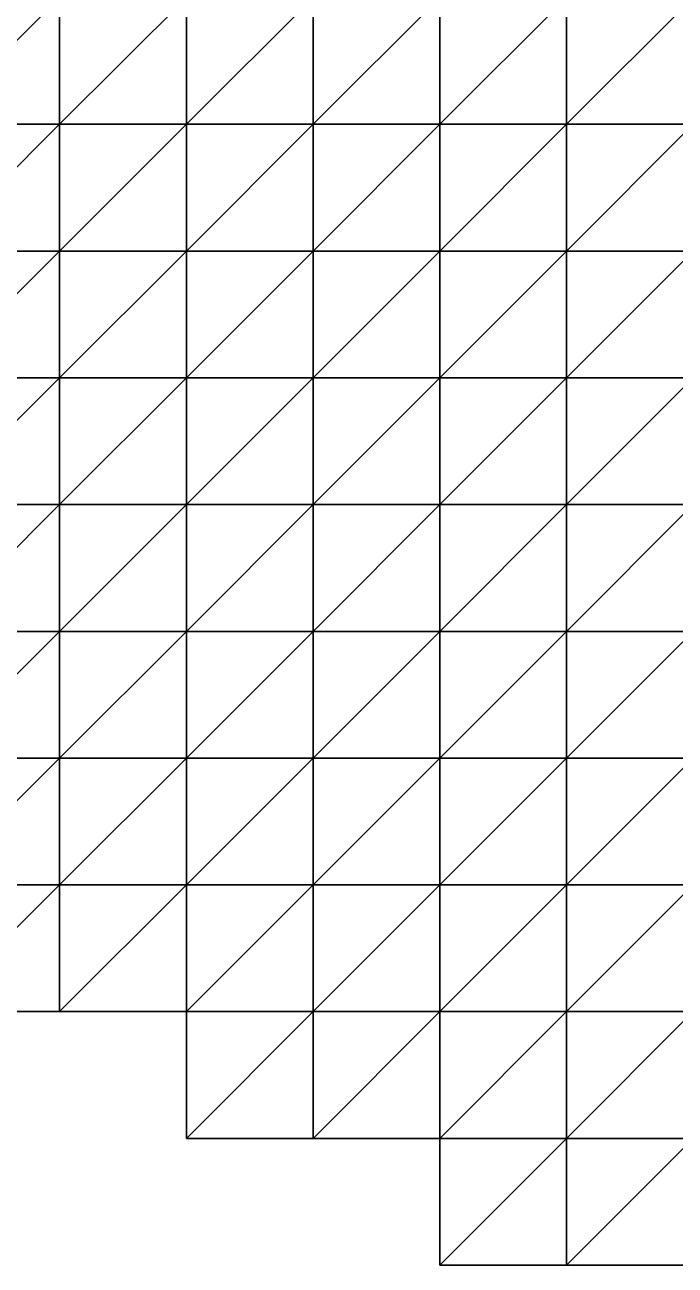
# Model space of a CAD drawing. Extents: x 292020 to 295740, y 4557680 to 4560040.
# Drawn here: x 293434.5 to 293537.1, y 4558020 to 4558215.7 of the extents above; entities that cross this region are included whole.
import ezdxf

# ---------------------------------------------------------------- set-up
doc = ezdxf.new("R2010")
doc.units = 0
doc.layers.add('RUN201_4_-_RUN201_NODOMAIN5_20X', color=7, linetype='CONTINUOUS')

msp = doc.modelspace()

# ---------------------------------------------------------------- linework, layer by layer
at = {"layer": 'RUN201_4_-_RUN201_NODOMAIN5_20X'}
for points in [[(293420, 4558220, 1900), (293420, 4558200, 1900), (293440, 4558220, 1900)], [(293440, 4558220, 1900), (293420, 4558200, 1900), (293440, 4558200, 1900)], [(293440, 4558220, 1940), (293420, 4558200, 1940), (293420, 4558220, 1940)], [(293440, 4558200, 1940), (293420, 4558200, 1940), (293440, 4558220, 1940)], [(293440, 4558220, 1900), (293440, 4558200, 1900), (293460, 4558220, 1900)], [(293460, 4558220, 1900), (293440, 4558200, 1900), (293460, 4558200, 1900)], [(293460, 4558220, 1940), (293440, 4558200, 1940), (293440, 4558220, 1940)], [(293460, 4558200, 1940), (293440, 4558200, 1940), (293460, 4558220, 1940)], [(293460, 4558220, 1900), (293460, 4558200, 1900), (293480, 4558220, 1900)], [(293480, 4558220, 1900), (293460, 4558200, 1900), (293480, 4558200, 1900)], [(293480, 4558220, 1940), (293460, 4558200, 1940), (293460, 4558220, 1940)], [(293480, 4558200, 1940), (293460, 4558200, 1940), (293480, 4558220, 1940)], [(293480, 4558220, 1900), (293480, 4558200, 1900), (293500, 4558220, 1900)], [(293500, 4558220, 1900), (293480, 4558200, 1900), (293500, 4558200, 1900)], [(293500, 4558220, 1960), (293480, 4558200, 1960), (293480, 4558220, 1960)], [(293500, 4558200, 1960), (293480, 4558200, 1960), (293500, 4558220, 1960)], [(293480, 4558220, 1940), (293480, 4558200, 1960), (293480, 4558200, 1940)], [(293480, 4558220, 1960), (293480, 4558200, 1960), (293480, 4558220, 1940)], [(293500, 4558220, 1900), (293500, 4558200, 1900), (293520, 4558220, 1900)], [(293520, 4558220, 1900), (293500, 4558200, 1900), (293520, 4558200, 1900)], [(293520, 4558220, 1960), (293500, 4558200, 1960), (293500, 4558220, 1960)], [(293520, 4558200, 1960), (293500, 4558200, 1960), (293520, 4558220, 1960)], [(293520, 4558220, 1900), (293520, 4558200, 1900), (293540, 4558220, 1900)], [(293540, 4558220, 1900), (293520, 4558200, 1900), (293540, 4558200, 1900)], [(293540, 4558220, 1960), (293520, 4558200, 1960), (293520, 4558220, 1960)], [(293540, 4558200, 1960), (293520, 4558200, 1960), (293540, 4558220, 1960)], [(293420, 4558200, 1900), (293420, 4558180, 1900), (293440, 4558200, 1900)], [(293440, 4558200, 1900), (293420, 4558180, 1900), (293440, 4558180, 1900)], [(293440, 4558200, 1940), (293420, 4558180, 1940), (293420, 4558200, 1940)], [(293440, 4558180, 1940), (293420, 4558180, 1940), (293440, 4558200, 1940)], [(293440, 4558200, 1900), (293440, 4558180, 1900), (293460, 4558200, 1900)], [(293460, 4558200, 1900), (293440, 4558180, 1900), (293460, 4558180, 1900)], [(293460, 4558200, 1940), (293440, 4558180, 1940), (293440, 4558200, 1940)], [(293460, 4558180, 1940), (293440, 4558180, 1940), (293460, 4558200, 1940)], [(293460, 4558180, 1900), (293460, 4558180, 1920), (293460, 4558200, 1900)], [(293460, 4558200, 1900), (293460, 4558180, 1920), (293460, 4558200, 1920)], [(293460, 4558200, 1900), (293460, 4558200, 1920), (293480, 4558200, 1900)], [(293480, 4558200, 1900), (293460, 4558200, 1920), (293480, 4558200, 1920)], [(293460, 4558200, 1920), (293460, 4558180, 1920), (293480, 4558200, 1920)], [(293480, 4558200, 1920), (293460, 4558180, 1920), (293480, 4558180, 1920)], [(293480, 4558200, 1960), (293460, 4558180, 1960), (293460, 4558200, 1960)], [(293480, 4558180, 1960), (293460, 4558180, 1960), (293480, 4558200, 1960)], [(293480, 4558200, 1940), (293460, 4558200, 1960), (293460, 4558200, 1940)], [(293480, 4558200, 1960), (293460, 4558200, 1960), (293480, 4558200, 1940)], [(293460, 4558200, 1940), (293460, 4558180, 1960), (293460, 4558180, 1940)], [(293460, 4558200, 1960), (293460, 4558180, 1960), (293460, 4558200, 1940)], [(293480, 4558200, 1900), (293480, 4558180, 1900), (293500, 4558200, 1900)], [(293500, 4558200, 1900), (293480, 4558180, 1900), (293500, 4558180, 1900)], [(293480, 4558200, 1900), (293480, 4558180, 1920), (293480, 4558180, 1900)], [(293480, 4558200, 1920), (293480, 4558180, 1920), (293480, 4558200, 1900)], [(293500, 4558200, 1960), (293480, 4558180, 1960), (293480, 4558200, 1960)], [(293500, 4558180, 1960), (293480, 4558180, 1960), (293500, 4558200, 1960)], [(293500, 4558200, 1900), (293500, 4558180, 1900), (293520, 4558200, 1900)], [(293520, 4558200, 1900), (293500, 4558180, 1900), (293520, 4558180, 1900)], [(293520, 4558200, 1960), (293500, 4558180, 1960), (293500, 4558200, 1960)], [(293520, 4558180, 1960), (293500, 4558180, 1960), (293520, 4558200, 1960)], [(293520, 4558200, 1900), (293520, 4558180, 1900), (293540, 4558200, 1900)], [(293540, 4558200, 1900), (293520, 4558180, 1900), (293540, 4558180, 1900)], [(293540, 4558200, 1960), (293520, 4558180, 1960), (293520, 4558200, 1960)], [(293540, 4558180, 1960), (293520, 4558180, 1960), (293540, 4558200, 1960)], [(293420, 4558180, 1900), (293420, 4558160, 1900), (293440, 4558180, 1900)], [(293440, 4558180, 1900), (293420, 4558160, 1900), (293440, 4558160, 1900)], [(293440, 4558180, 1960), (293420, 4558160, 1960), (293420, 4558180, 1960)], [(293440, 4558160, 1960), (293420, 4558160, 1960), (293440, 4558180, 1960)], [(293440, 4558180, 1940), (293420, 4558180, 1960), (293420, 4558180, 1940)], [(293440, 4558180, 1960), (293420, 4558180, 1960), (293440, 4558180, 1940)], [(293440, 4558180, 1900), (293440, 4558160, 1900), (293460, 4558180, 1900)], [(293460, 4558180, 1900), (293440, 4558160, 1900), (293460, 4558160, 1900)], [(293460, 4558180, 1960), (293440, 4558160, 1960), (293440, 4558180, 1960)], [(293460, 4558160, 1960), (293440, 4558160, 1960), (293460, 4558180, 1960)], [(293460, 4558180, 1940), (293440, 4558180, 1960), (293440, 4558180, 1940)], [(293460, 4558180, 1960), (293440, 4558180, 1960), (293460, 4558180, 1940)], [(293460, 4558180, 1900), (293460, 4558160, 1900), (293480, 4558180, 1900)], [(293480, 4558180, 1900), (293460, 4558160, 1900), (293480, 4558160, 1900)], [(293480, 4558180, 1900), (293460, 4558180, 1920), (293460, 4558180, 1900)], [(293480, 4558180, 1920), (293460, 4558180, 1920), (293480, 4558180, 1900)], [(293480, 4558180, 1960), (293460, 4558160, 1960), (293460, 4558180, 1960)], [(293480, 4558160, 1960), (293460, 4558160, 1960), (293480, 4558180, 1960)], [(293480, 4558180, 1880), (293480, 4558160, 1880), (293500, 4558180, 1880)], [(293500, 4558180, 1880), (293480, 4558160, 1880), (293500, 4558160, 1880)], [(293500, 4558180, 1880), (293480, 4558180, 1900), (293480, 4558180, 1880)], [(293500, 4558180, 1900), (293480, 4558180, 1900), (293500, 4558180, 1880)], [(293480, 4558180, 1880), (293480, 4558160, 1900), (293480, 4558160, 1880)], [(293480, 4558180, 1900), (293480, 4558160, 1900), (293480, 4558180, 1880)], [(293500, 4558180, 1960), (293480, 4558160, 1960), (293480, 4558180, 1960)], [(293500, 4558160, 1960), (293480, 4558160, 1960), (293500, 4558180, 1960)], [(293500, 4558180, 1880), (293500, 4558160, 1880), (293520, 4558180, 1880)], [(293520, 4558180, 1880), (293500, 4558160, 1880), (293520, 4558160, 1880)], [(293520, 4558180, 1880), (293500, 4558180, 1900), (293500, 4558180, 1880)], [(293520, 4558180, 1900), (293500, 4558180, 1900), (293520, 4558180, 1880)], [(293520, 4558180, 1960), (293500, 4558160, 1960), (293500, 4558180, 1960)], [(293520, 4558160, 1960), (293500, 4558160, 1960), (293520, 4558180, 1960)], [(293520, 4558180, 1880), (293520, 4558160, 1880), (293540, 4558180, 1880)], [(293540, 4558180, 1880), (293520, 4558160, 1880), (293540, 4558160, 1880)], [(293540, 4558180, 1880), (293520, 4558180, 1900), (293520, 4558180, 1880)], [(293540, 4558180, 1900), (293520, 4558180, 1900), (293540, 4558180, 1880)], [(293540, 4558180, 1960), (293520, 4558160, 1960), (293520, 4558180, 1960)], [(293540, 4558160, 1960), (293520, 4558160, 1960), (293540, 4558180, 1960)], [(293420, 4558160, 1900), (293420, 4558140, 1900), (293440, 4558160, 1900)], [(293440, 4558160, 1900), (293420, 4558140, 1900), (293440, 4558140, 1900)], [(293440, 4558160, 1960), (293420, 4558140, 1960), (293420, 4558160, 1960)], [(293440, 4558140, 1960), (293420, 4558140, 1960), (293440, 4558160, 1960)], [(293440, 4558160, 1900), (293440, 4558140, 1900), (293460, 4558160, 1900)], [(293460, 4558160, 1900), (293440, 4558140, 1900), (293460, 4558140, 1900)], [(293460, 4558160, 1960), (293440, 4558140, 1960), (293440, 4558160, 1960)], [(293460, 4558140, 1960), (293440, 4558140, 1960), (293460, 4558160, 1960)], [(293460, 4558160, 1900), (293460, 4558140, 1900), (293480, 4558160, 1900)], [(293480, 4558160, 1900), (293460, 4558140, 1900), (293480, 4558140, 1900)], [(293480, 4558160, 1960), (293460, 4558140, 1960), (293460, 4558160, 1960)], [(293480, 4558140, 1960), (293460, 4558140, 1960), (293480, 4558160, 1960)], [(293480, 4558160, 1880), (293480, 4558160, 1900), (293500, 4558160, 1880)], [(293500, 4558160, 1880), (293480, 4558160, 1900), (293500, 4558160, 1900)], [(293480, 4558160, 1900), (293480, 4558140, 1900), (293500, 4558160, 1900)], [(293500, 4558160, 1900), (293480, 4558140, 1900), (293500, 4558140, 1900)], [(293500, 4558160, 1960), (293480, 4558140, 1960), (293480, 4558160, 1960)], [(293500, 4558140, 1960), (293480, 4558140, 1960), (293500, 4558160, 1960)], [(293500, 4558160, 1880), (293500, 4558140, 1880), (293520, 4558160, 1880)], [(293520, 4558160, 1880), (293500, 4558140, 1880), (293520, 4558140, 1880)], [(293500, 4558160, 1880), (293500, 4558140, 1900), (293500, 4558140, 1880)], [(293500, 4558160, 1900), (293500, 4558140, 1900), (293500, 4558160, 1880)], [(293520, 4558160, 1960), (293500, 4558140, 1960), (293500, 4558160, 1960)], [(293520, 4558140, 1960), (293500, 4558140, 1960), (293520, 4558160, 1960)], [(293520, 4558160, 1880), (293520, 4558140, 1880), (293540, 4558160, 1880)], [(293540, 4558160, 1880), (293520, 4558140, 1880), (293540, 4558140, 1880)], [(293540, 4558160, 1960), (293520, 4558140, 1960), (293520, 4558160, 1960)], [(293540, 4558140, 1960), (293520, 4558140, 1960), (293540, 4558160, 1960)], [(293420, 4558140, 1900), (293420, 4558140, 1920), (293440, 4558140, 1900)], [(293440, 4558140, 1900), (293420, 4558140, 1920), (293440, 4558140, 1920)], [(293420, 4558140, 1920), (293420, 4558120, 1920), (293440, 4558140, 1920)], [(293440, 4558140, 1920), (293420, 4558120, 1920), (293440, 4558120, 1920)], [(293440, 4558140, 1960), (293420, 4558120, 1960), (293420, 4558140, 1960)], [(293440, 4558120, 1960), (293420, 4558120, 1960), (293440, 4558140, 1960)], [(293440, 4558140, 1900), (293440, 4558140, 1920), (293460, 4558140, 1900)], [(293460, 4558140, 1900), (293440, 4558140, 1920), (293460, 4558140, 1920)], [(293440, 4558140, 1920), (293440, 4558120, 1920), (293460, 4558140, 1920)], [(293460, 4558140, 1920), (293440, 4558120, 1920), (293460, 4558120, 1920)], [(293460, 4558140, 1960), (293440, 4558120, 1960), (293440, 4558140, 1960)], [(293460, 4558120, 1960), (293440, 4558120, 1960), (293460, 4558140, 1960)], [(293460, 4558140, 1900), (293460, 4558140, 1920), (293480, 4558140, 1900)], [(293480, 4558140, 1900), (293460, 4558140, 1920), (293480, 4558140, 1920)], [(293460, 4558140, 1920), (293460, 4558120, 1920), (293480, 4558140, 1920)], [(293480, 4558140, 1920), (293460, 4558120, 1920), (293480, 4558120, 1920)], [(293480, 4558140, 1960), (293460, 4558120, 1960), (293460, 4558140, 1960)], [(293480, 4558120, 1960), (293460, 4558120, 1960), (293480, 4558140, 1960)], [(293480, 4558140, 1900), (293480, 4558140, 1920), (293500, 4558140, 1900)], [(293500, 4558140, 1900), (293480, 4558140, 1920), (293500, 4558140, 1920)], [(293480, 4558140, 1920), (293480, 4558120, 1920), (293500, 4558140, 1920)], [(293500, 4558140, 1920), (293480, 4558120, 1920), (293500, 4558120, 1920)], [(293500, 4558140, 1960), (293480, 4558120, 1960), (293480, 4558140, 1960)], [(293500, 4558120, 1960), (293480, 4558120, 1960), (293500, 4558140, 1960)], [(293500, 4558140, 1880), (293500, 4558140, 1900), (293520, 4558140, 1880)], [(293520, 4558140, 1880), (293500, 4558140, 1900), (293520, 4558140, 1900)], [(293500, 4558140, 1900), (293500, 4558120, 1900), (293520, 4558140, 1900)], [(293520, 4558140, 1900), (293500, 4558120, 1900), (293520, 4558120, 1900)], [(293500, 4558140, 1900), (293500, 4558120, 1920), (293500, 4558120, 1900)], [(293500, 4558140, 1920), (293500, 4558120, 1920), (293500, 4558140, 1900)], [(293520, 4558140, 1960), (293500, 4558120, 1960), (293500, 4558140, 1960)], [(293520, 4558120, 1960), (293500, 4558120, 1960), (293520, 4558140, 1960)], [(293520, 4558140, 1880), (293520, 4558140, 1900), (293540, 4558140, 1880)], [(293540, 4558140, 1880), (293520, 4558140, 1900), (293540, 4558140, 1900)], [(293520, 4558140, 1900), (293520, 4558120, 1900), (293540, 4558140, 1900)], [(293540, 4558140, 1900), (293520, 4558120, 1900), (293540, 4558120, 1900)], [(293540, 4558140, 1960), (293520, 4558120, 1960), (293520, 4558140, 1960)], [(293540, 4558120, 1960), (293520, 4558120, 1960), (293540, 4558140, 1960)], [(293420, 4558120, 1920), (293420, 4558100, 1920), (293440, 4558120, 1920)], [(293440, 4558120, 1920), (293420, 4558100, 1920), (293440, 4558100, 1920)], [(293440, 4558120, 1960), (293420, 4558100, 1960), (293420, 4558120, 1960)], [(293440, 4558100, 1960), (293420, 4558100, 1960), (293440, 4558120, 1960)], [(293440, 4558120, 1900), (293440, 4558100, 1900), (293460, 4558120, 1900)], [(293460, 4558120, 1900), (293440, 4558100, 1900), (293460, 4558100, 1900)], [(293460, 4558120, 1900), (293440, 4558120, 1920), (293440, 4558120, 1900)], [(293460, 4558120, 1920), (293440, 4558120, 1920), (293460, 4558120, 1900)], [(293440, 4558120, 1900), (293440, 4558100, 1920), (293440, 4558100, 1900)], [(293440, 4558120, 1920), (293440, 4558100, 1920), (293440, 4558120, 1900)], [(293460, 4558120, 1960), (293440, 4558100, 1960), (293440, 4558120, 1960)], [(293460, 4558100, 1960), (293440, 4558100, 1960), (293460, 4558120, 1960)], [(293460, 4558120, 1900), (293460, 4558100, 1900), (293480, 4558120, 1900)], [(293480, 4558120, 1900), (293460, 4558100, 1900), (293480, 4558100, 1900)], [(293480, 4558120, 1900), (293460, 4558120, 1920), (293460, 4558120, 1900)], [(293480, 4558120, 1920), (293460, 4558120, 1920), (293480, 4558120, 1900)], [(293480, 4558120, 1960), (293460, 4558100, 1960), (293460, 4558120, 1960)], [(293480, 4558100, 1960), (293460, 4558100, 1960), (293480, 4558120, 1960)], [(293480, 4558120, 1900), (293480, 4558100, 1900), (293500, 4558120, 1900)], [(293500, 4558120, 1900), (293480, 4558100, 1900), (293500, 4558100, 1900)], [(293500, 4558120, 1900), (293480, 4558120, 1920), (293480, 4558120, 1900)], [(293500, 4558120, 1920), (293480, 4558120, 1920), (293500, 4558120, 1900)], [(293500, 4558120, 1960), (293480, 4558100, 1960), (293480, 4558120, 1960)], [(293500, 4558100, 1960), (293480, 4558100, 1960), (293500, 4558120, 1960)], [(293500, 4558120, 1900), (293500, 4558100, 1900), (293520, 4558120, 1900)], [(293520, 4558120, 1900), (293500, 4558100, 1900), (293520, 4558100, 1900)], [(293520, 4558120, 1960), (293500, 4558100, 1960), (293500, 4558120, 1960)], [(293520, 4558100, 1960), (293500, 4558100, 1960), (293520, 4558120, 1960)], [(293520, 4558120, 1900), (293520, 4558100, 1900), (293540, 4558120, 1900)], [(293540, 4558120, 1900), (293520, 4558100, 1900), (293540, 4558100, 1900)], [(293540, 4558120, 1960), (293520, 4558100, 1960), (293520, 4558120, 1960)], [(293540, 4558100, 1960), (293520, 4558100, 1960), (293540, 4558120, 1960)], [(293420, 4558100, 1920), (293420, 4558080, 1920), (293440, 4558100, 1920)], [(293440, 4558100, 1920), (293420, 4558080, 1920), (293440, 4558080, 1920)], [(293440, 4558100, 1960), (293420, 4558080, 1960), (293420, 4558100, 1960)], [(293440, 4558080, 1960), (293420, 4558080, 1960), (293440, 4558100, 1960)], [(293440, 4558100, 1900), (293440, 4558100, 1920), (293460, 4558100, 1900)], [(293460, 4558100, 1900), (293440, 4558100, 1920), (293460, 4558100, 1920)], [(293440, 4558100, 1920), (293440, 4558080, 1920), (293460, 4558100, 1920)], [(293460, 4558100, 1920), (293440, 4558080, 1920), (293460, 4558080, 1920)], [(293460, 4558100, 1960), (293440, 4558080, 1960), (293440, 4558100, 1960)], [(293460, 4558080, 1960), (293440, 4558080, 1960), (293460, 4558100, 1960)], [(293460, 4558100, 1900), (293460, 4558080, 1900), (293480, 4558100, 1900)], [(293480, 4558100, 1900), (293460, 4558080, 1900), (293480, 4558080, 1900)], [(293460, 4558100, 1900), (293460, 4558080, 1920), (293460, 4558080, 1900)], [(293460, 4558100, 1920), (293460, 4558080, 1920), (293460, 4558100, 1900)], [(293480, 4558100, 1960), (293460, 4558080, 1960), (293460, 4558100, 1960)], [(293480, 4558080, 1960), (293460, 4558080, 1960), (293480, 4558100, 1960)], [(293480, 4558100, 1900), (293480, 4558080, 1900), (293500, 4558100, 1900)], [(293500, 4558100, 1900), (293480, 4558080, 1900), (293500, 4558080, 1900)], [(293500, 4558100, 1960), (293480, 4558080, 1960), (293480, 4558100, 1960)], [(293500, 4558080, 1960), (293480, 4558080, 1960), (293500, 4558100, 1960)], [(293500, 4558100, 1900), (293500, 4558080, 1900), (293520, 4558100, 1900)], [(293520, 4558100, 1900), (293500, 4558080, 1900), (293520, 4558080, 1900)], [(293520, 4558100, 1960), (293500, 4558080, 1960), (293500, 4558100, 1960)], [(293520, 4558080, 1960), (293500, 4558080, 1960), (293520, 4558100, 1960)], [(293520, 4558100, 1900), (293520, 4558080, 1900), (293540, 4558100, 1900)], [(293540, 4558100, 1900), (293520, 4558080, 1900), (293540, 4558080, 1900)], [(293540, 4558100, 1960), (293520, 4558080, 1960), (293520, 4558100, 1960)], [(293540, 4558080, 1960), (293520, 4558080, 1960), (293540, 4558100, 1960)], [(293420, 4558080, 1920), (293420, 4558080, 1940), (293440, 4558080, 1920)], [(293440, 4558080, 1920), (293420, 4558080, 1940), (293440, 4558080, 1940)], [(293420, 4558080, 1940), (293420, 4558060, 1940), (293440, 4558080, 1940)], [(293440, 4558080, 1940), (293420, 4558060, 1940), (293440, 4558060, 1940)], [(293440, 4558080, 1960), (293420, 4558060, 1960), (293420, 4558080, 1960)], [(293440, 4558060, 1960), (293420, 4558060, 1960), (293440, 4558080, 1960)], [(293440, 4558080, 1920), (293440, 4558080, 1940), (293460, 4558080, 1920)], [(293460, 4558080, 1920), (293440, 4558080, 1940), (293460, 4558080, 1940)], [(293440, 4558080, 1940), (293440, 4558060, 1940), (293460, 4558080, 1940)], [(293460, 4558080, 1940), (293440, 4558060, 1940), (293460, 4558060, 1940)], [(293460, 4558080, 1960), (293440, 4558060, 1960), (293440, 4558080, 1960)], [(293460, 4558060, 1960), (293440, 4558060, 1960), (293460, 4558080, 1960)], [(293460, 4558080, 1900), (293460, 4558080, 1920), (293480, 4558080, 1900)], [(293480, 4558080, 1900), (293460, 4558080, 1920), (293480, 4558080, 1920)], [(293460, 4558080, 1920), (293460, 4558060, 1920), (293480, 4558080, 1920)], [(293480, 4558080, 1920), (293460, 4558060, 1920), (293480, 4558060, 1920)], [(293460, 4558080, 1920), (293460, 4558060, 1940), (293460, 4558060, 1920)], [(293460, 4558080, 1940), (293460, 4558060, 1940), (293460, 4558080, 1920)], [(293480, 4558080, 1960), (293460, 4558060, 1960), (293460, 4558080, 1960)], [(293480, 4558060, 1960), (293460, 4558060, 1960), (293480, 4558080, 1960)], [(293480, 4558080, 1900), (293480, 4558080, 1920), (293500, 4558080, 1900)], [(293500, 4558080, 1900), (293480, 4558080, 1920), (293500, 4558080, 1920)], [(293480, 4558080, 1920), (293480, 4558060, 1920), (293500, 4558080, 1920)], [(293500, 4558080, 1920), (293480, 4558060, 1920), (293500, 4558060, 1920)], [(293500, 4558080, 1960), (293480, 4558060, 1960), (293480, 4558080, 1960)], [(293500, 4558060, 1960), (293480, 4558060, 1960), (293500, 4558080, 1960)], [(293500, 4558080, 1900), (293500, 4558080, 1920), (293520, 4558080, 1900)], [(293520, 4558080, 1900), (293500, 4558080, 1920), (293520, 4558080, 1920)], [(293500, 4558080, 1920), (293500, 4558060, 1920), (293520, 4558080, 1920)], [(293520, 4558080, 1920), (293500, 4558060, 1920), (293520, 4558060, 1920)], [(293520, 4558080, 1960), (293500, 4558060, 1960), (293500, 4558080, 1960)], [(293520, 4558060, 1960), (293500, 4558060, 1960), (293520, 4558080, 1960)], [(293520, 4558080, 1900), (293520, 4558080, 1920), (293540, 4558080, 1900)], [(293540, 4558080, 1900), (293520, 4558080, 1920), (293540, 4558080, 1920)], [(293520, 4558080, 1920), (293520, 4558060, 1920), (293540, 4558080, 1920)], [(293540, 4558080, 1920), (293520, 4558060, 1920), (293540, 4558060, 1920)], [(293540, 4558080, 1960), (293520, 4558060, 1960), (293520, 4558080, 1960)], [(293540, 4558060, 1960), (293520, 4558060, 1960), (293540, 4558080, 1960)], [(293420, 4558060, 1940), (293420, 4558060, 1960), (293440, 4558060, 1940)], [(293440, 4558060, 1940), (293420, 4558060, 1960), (293440, 4558060, 1960)], [(293440, 4558060, 1940), (293440, 4558060, 1960), (293460, 4558060, 1940)], [(293460, 4558060, 1940), (293440, 4558060, 1960), (293460, 4558060, 1960)], [(293460, 4558060, 1920), (293460, 4558060, 1940), (293480, 4558060, 1920)], [(293480, 4558060, 1920), (293460, 4558060, 1940), (293480, 4558060, 1940)], [(293460, 4558060, 1940), (293460, 4558040, 1940), (293480, 4558060, 1940)], [(293480, 4558060, 1940), (293460, 4558040, 1940), (293480, 4558040, 1940)], [(293480, 4558060, 1960), (293460, 4558040, 1960), (293460, 4558060, 1960)], [(293480, 4558040, 1960), (293460, 4558040, 1960), (293480, 4558060, 1960)], [(293460, 4558060, 1940), (293460, 4558040, 1960), (293460, 4558040, 1940)], [(293460, 4558060, 1960), (293460, 4558040, 1960), (293460, 4558060, 1940)], [(293480, 4558060, 1920), (293480, 4558060, 1940), (293500, 4558060, 1920)], [(293500, 4558060, 1920), (293480, 4558060, 1940), (293500, 4558060, 1940)], [(293480, 4558060, 1940), (293480, 4558040, 1940), (293500, 4558060, 1940)], [(293500, 4558060, 1940), (293480, 4558040, 1940), (293500, 4558040, 1940)], [(293500, 4558060, 1960), (293480, 4558040, 1960), (293480, 4558060, 1960)], [(293500, 4558040, 1960), (293480, 4558040, 1960), (293500, 4558060, 1960)], [(293500, 4558060, 1920), (293500, 4558060, 1940), (293520, 4558060, 1920)], [(293520, 4558060, 1920), (293500, 4558060, 1940), (293520, 4558060, 1940)], [(293500, 4558060, 1940), (293500, 4558040, 1940), (293520, 4558060, 1940)], [(293520, 4558060, 1940), (293500, 4558040, 1940), (293520, 4558040, 1940)], [(293520, 4558060, 1960), (293500, 4558040, 1960), (293500, 4558060, 1960)], [(293520, 4558040, 1960), (293500, 4558040, 1960), (293520, 4558060, 1960)], [(293520, 4558060, 1920), (293520, 4558060, 1940), (293540, 4558060, 1920)], [(293540, 4558060, 1920), (293520, 4558060, 1940), (293540, 4558060, 1940)], [(293520, 4558060, 1940), (293520, 4558040, 1940), (293540, 4558060, 1940)], [(293540, 4558060, 1940), (293520, 4558040, 1940), (293540, 4558040, 1940)], [(293540, 4558060, 1960), (293520, 4558040, 1960), (293520, 4558060, 1960)], [(293540, 4558040, 1960), (293520, 4558040, 1960), (293540, 4558060, 1960)], [(293460, 4558040, 1940), (293460, 4558040, 1960), (293480, 4558040, 1940)], [(293480, 4558040, 1940), (293460, 4558040, 1960), (293480, 4558040, 1960)], [(293480, 4558040, 1940), (293480, 4558040, 1960), (293500, 4558040, 1940)], [(293500, 4558040, 1940), (293480, 4558040, 1960), (293500, 4558040, 1960)], [(293500, 4558040, 1940), (293500, 4558040, 1960), (293520, 4558040, 1940)], [(293520, 4558040, 1940), (293500, 4558040, 1960), (293520, 4558040, 1960)], [(293500, 4558040, 1960), (293500, 4558020, 1960), (293520, 4558040, 1960)], [(293520, 4558040, 1960), (293500, 4558020, 1960), (293520, 4558020, 1960)], [(293520, 4558040, 1980), (293500, 4558020, 1980), (293500, 4558040, 1980)], [(293520, 4558020, 1980), (293500, 4558020, 1980), (293520, 4558040, 1980)], [(293520, 4558040, 1960), (293500, 4558040, 1980), (293500, 4558040, 1960)], [(293520, 4558040, 1980), (293500, 4558040, 1980), (293520, 4558040, 1960)], [(293500, 4558040, 1960), (293500, 4558020, 1980), (293500, 4558020, 1960)], [(293500, 4558040, 1980), (293500, 4558020, 1980), (293500, 4558040, 1960)], [(293520, 4558040, 1940), (293520, 4558040, 1960), (293540, 4558040, 1940)], [(293540, 4558040, 1940), (293520, 4558040, 1960), (293540, 4558040, 1960)], [(293520, 4558040, 1960), (293520, 4558020, 1960), (293540, 4558040, 1960)], [(293540, 4558040, 1960), (293520, 4558020, 1960), (293540, 4558020, 1960)], [(293540, 4558040, 1980), (293520, 4558020, 1980), (293520, 4558040, 1980)], [(293540, 4558020, 1980), (293520, 4558020, 1980), (293540, 4558040, 1980)], [(293540, 4558040, 1960), (293520, 4558040, 1980), (293520, 4558040, 1960)], [(293540, 4558040, 1980), (293520, 4558040, 1980), (293540, 4558040, 1960)], [(293500, 4558020, 1960), (293500, 4558020, 1980), (293520, 4558020, 1960)], [(293520, 4558020, 1960), (293500, 4558020, 1980), (293520, 4558020, 1980)], [(293520, 4558020, 1960), (293520, 4558020, 1980), (293540, 4558020, 1960)], [(293540, 4558020, 1960), (293520, 4558020, 1980), (293540, 4558020, 1980)]]:
    msp.add_3dface(points, dxfattribs=at)

doc.saveas('drawing.dxf')
